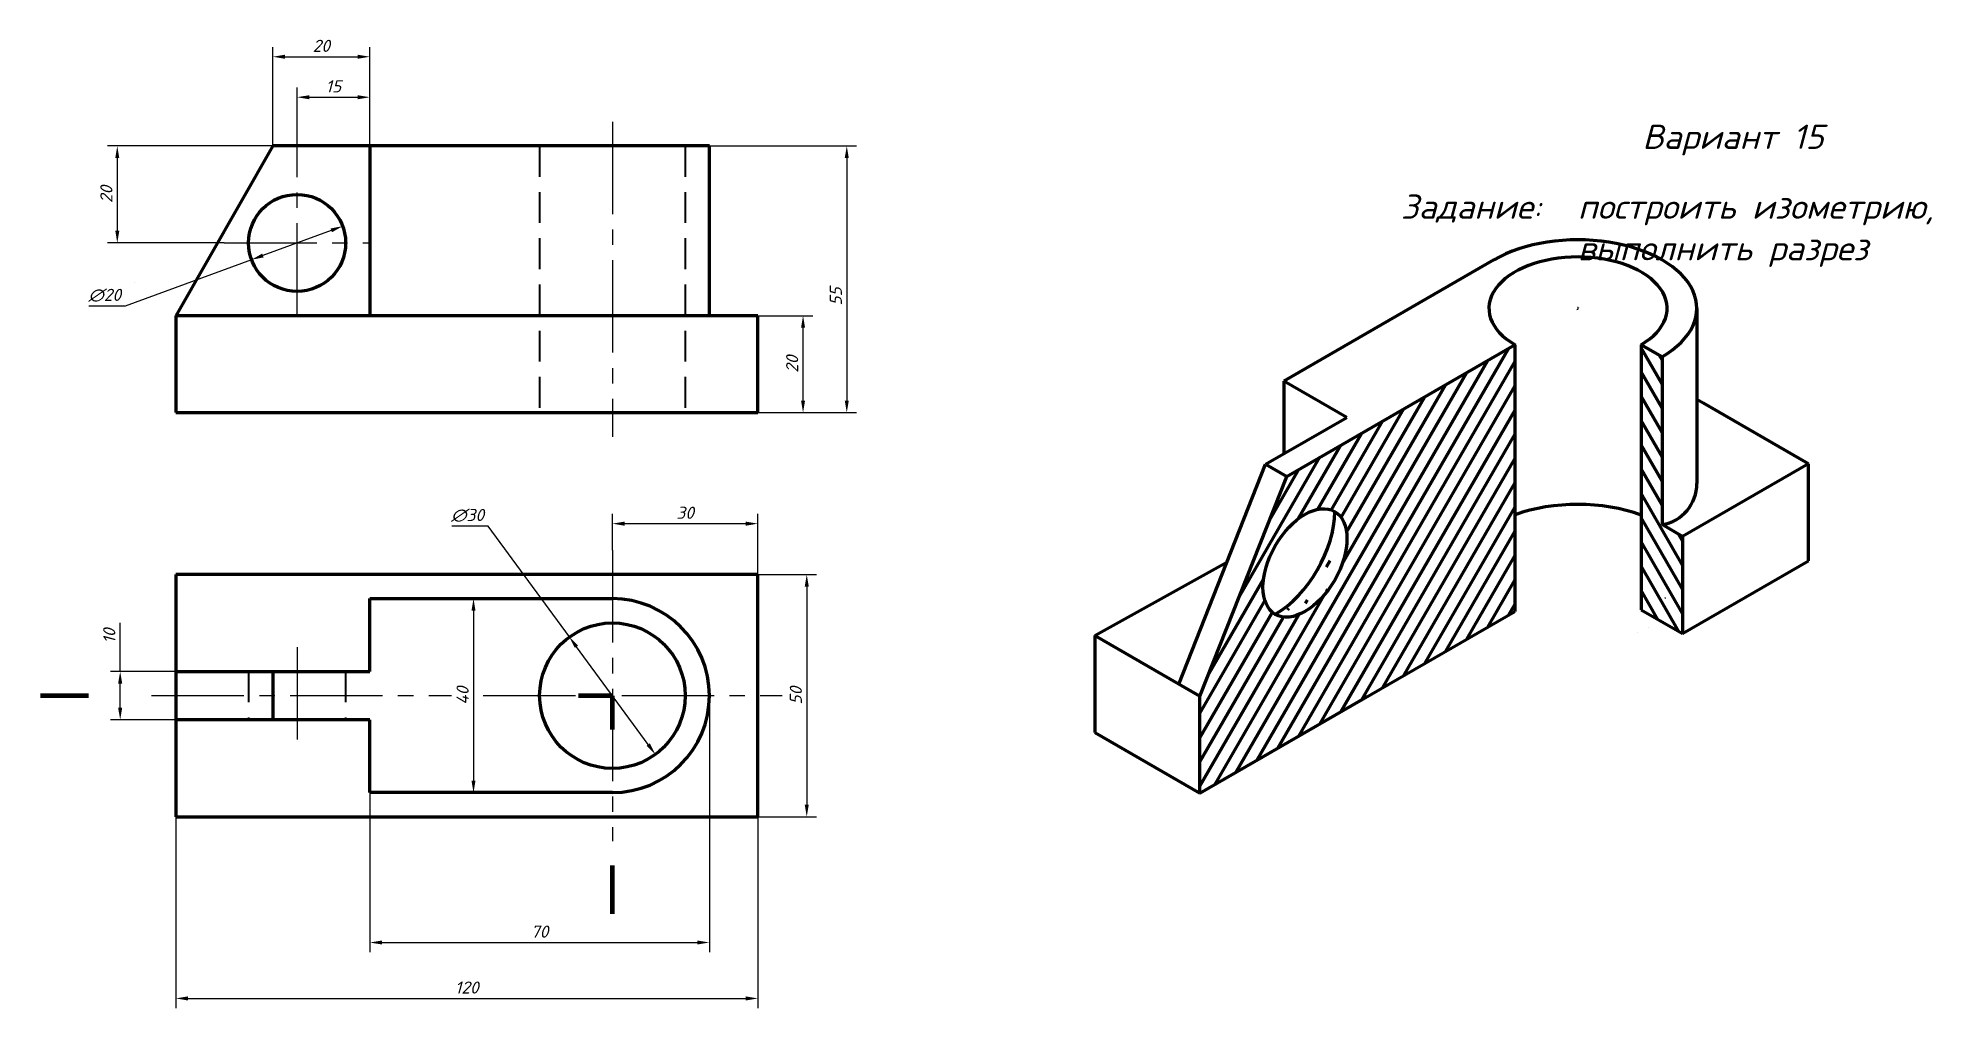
# Model space of a CAD drawing. Header units: millimetres. Extents: x 21 to 411, y 60 to 260.
import ezdxf

# ---------------------------------------------------------------- set-up
doc = ezdxf.new("R2010")
doc.units = ezdxf.units.MM
doc.linetypes.add('CENTER2', pattern=[28.575, 19.05, -3.175, 3.175, -3.175])
doc.linetypes.add('DASHED2', pattern=[9.525, 6.35, -3.175])
for name, color, linetype, lineweight in [('HIDE', 4, 'DASHED2', 40), ('OSI', 2, 'CENTER2', 30), ('osn', 3, 'Continuous', 80), ('razm', 6, 'Continuous', 30), ('tonk', 1, 'Continuous', 30)]:
    doc.layers.add(name, color=color, linetype=linetype, lineweight=lineweight)
doc.styles.add('наклон', font='simplex.shx', dxfattribs={"oblique": 15})
doc.dimstyles.new('разм', dxfattribs={"dimtxt": 2.5, "dimasz": 2.5, "dimexe": 2, "dimexo": 0, "dimgap": 1, "dimtad": 1, "dimdec": 0, "dimtxsty": 'наклон', "dimcen": 2.5, "dimadec": 0, "dimazin": 0, "dimtfac": 1, "dimtdec": 0, "dimtmove": 0, "dimatfit": 2, "dimfxl": 1, "dimarcsym": 0})
doc.dimstyles.new('разм$3', dxfattribs={"dimtxt": 2.5, "dimasz": 2.5, "dimexe": 2, "dimexo": 0, "dimgap": 1, "dimtad": 1, "dimtoh": 1, "dimdec": 0, "dimtxsty": 'наклон', "dimcen": 2.5, "dimadec": 0, "dimazin": 0, "dimtfac": 1, "dimtdec": 0, "dimtmove": 0, "dimatfit": 2, "dimfxl": 1, "dimarcsym": 0})

# ---------------------------------------------------------------- blocks, each defined once
blk = doc.blocks.new('*D11')
at = {"layer": 'Defpoints', "color": 0, "transparency": 16777216}
for p in [(49.28, 99.71), (169.28, 99.71), (169.28, 62.27)]:
    blk.add_point(p, dxfattribs=at)
at = {"layer": 'razm', "color": 0, "lineweight": -2, "transparency": 16777216}
for p, q in [((49.28, 99.71), (49.28, 60.27)), ((169.28, 99.71), (169.28, 60.27)), ((51.78, 62.27), (166.78, 62.27))]:
    blk.add_line(p, q, dxfattribs=at)
at = {"layer": 'razm', "color": 0, "transparency": 16777216}
for points in [[(51.78, 62.69), (51.78, 61.85), (49.28, 62.27)], [(166.78, 62.69), (166.78, 61.85), (169.28, 62.27)]]:
    blk.add_solid(points, dxfattribs=at)
at = {"layer": 'razm', "color": 0, "transparency": 16777216, "insert": (109.28, 64.52), "char_height": 2.5, "attachment_point": 5, "style": 'наклон'}
blk.add_mtext('120', dxfattribs=at)
blk = doc.blocks.new('*D12')
at = {"layer": 'Defpoints', "color": 0, "transparency": 16777216}
for p in [(169.28, 160.18), (139.28, 154.71), (169.28, 149.71)]:
    blk.add_point(p, dxfattribs=at)
at = {"layer": 'razm', "color": 0, "lineweight": -2, "transparency": 16777216}
for p, q in [((139.28, 154.71), (139.28, 162.18)), ((141.78, 160.18), (166.78, 160.18)), ((169.28, 149.71), (169.28, 162.18))]:
    blk.add_line(p, q, dxfattribs=at)
at = {"layer": 'razm', "color": 0, "transparency": 16777216}
for points in [[(141.78, 160.6), (141.78, 159.76), (139.28, 160.18)], [(166.78, 160.6), (166.78, 159.76), (169.28, 160.18)]]:
    blk.add_solid(points, dxfattribs=at)
at = {"layer": 'razm', "color": 0, "transparency": 16777216, "insert": (154.28, 162.43), "char_height": 2.5, "attachment_point": 5, "style": 'наклон'}
blk.add_mtext('30', dxfattribs=at)
blk = doc.blocks.new('*D5')
at = {"layer": 'Defpoints', "color": 0, "transparency": 16777216}
for p in [(169.28, 149.71), (169.28, 99.71), (179.35, 99.71)]:
    blk.add_point(p, dxfattribs=at)
at = {"layer": 'razm', "color": 0, "lineweight": -2, "transparency": 16777216}
for p, q in [((169.28, 149.71), (181.35, 149.71)), ((179.35, 147.21), (179.35, 102.21)), ((169.28, 99.71), (181.35, 99.71))]:
    blk.add_line(p, q, dxfattribs=at)
at = {"layer": 'razm', "color": 0, "transparency": 16777216}
for points in [[(178.93, 147.21), (179.77, 147.21), (179.35, 149.71)], [(178.93, 102.21), (179.77, 102.21), (179.35, 99.71)]]:
    blk.add_solid(points, dxfattribs=at)
at = {"layer": 'razm', "color": 0, "transparency": 16777216, "insert": (177.1, 124.71), "char_height": 2.5, "attachment_point": 5, "rotation": 90, "style": 'наклон'}
blk.add_mtext('50', dxfattribs=at)
blk = doc.blocks.new('*D13')
at = {"layer": 'Defpoints', "color": 0, "transparency": 16777216}
for p in [(83.66, 221.52), (64.89, 214.61)]:
    blk.add_point(p, dxfattribs=at)
at = {"layer": 'razm', "color": 0, "lineweight": -2, "transparency": 16777216}
for p, q in [((81.31, 220.66), (67.24, 215.48)), ((64.89, 214.61), (38.87, 205.03)), ((38.87, 205.03), (31.38, 205.03))]:
    blk.add_line(p, q, dxfattribs=at)
at = {"layer": 'razm', "color": 0, "transparency": 16777216}
for points in [[(81.17, 221.05), (81.46, 220.27), (83.66, 221.52)], [(67.09, 215.87), (67.38, 215.08), (64.89, 214.61)]]:
    blk.add_solid(points, dxfattribs=at)
at = {"layer": 'razm', "color": 0, "transparency": 16777216, "insert": (34.63, 207.28), "char_height": 2.5, "attachment_point": 5, "style": 'наклон'}
blk.add_mtext('∅20', dxfattribs=at)
blk = doc.blocks.new('*D14')
at = {"layer": 'Defpoints', "color": 0, "transparency": 16777216}
for p in [(130.41, 136.81), (148.14, 112.61)]:
    blk.add_point(p, dxfattribs=at)
at = {"layer": 'razm', "color": 0, "lineweight": -2, "transparency": 16777216}
for p, q in [((113.69, 159.64), (106.19, 159.64)), ((130.41, 136.81), (113.69, 159.64)), ((146.66, 114.63), (131.89, 134.8))]:
    blk.add_line(p, q, dxfattribs=at)
at = {"layer": 'razm', "color": 0, "transparency": 16777216}
for points in [[(132.22, 135.04), (131.55, 134.55), (130.41, 136.81)], [(147, 114.88), (146.33, 114.38), (148.14, 112.61)]]:
    blk.add_solid(points, dxfattribs=at)
at = {"layer": 'razm', "color": 0, "transparency": 16777216, "insert": (109.44, 161.89), "char_height": 2.5, "attachment_point": 5, "style": 'наклон'}
blk.add_mtext('∅30', dxfattribs=at)
blk = doc.blocks.new('*D2')
at = {"layer": 'Defpoints', "color": 0, "transparency": 16777216}
for p in [(110.65, 144.71), (110.65, 104.71), (110.65, 104.71)]:
    blk.add_point(p, dxfattribs=at)
at = {"layer": 'razm', "color": 0, "lineweight": -2, "transparency": 16777216}
for p, q in [((110.65, 144.71), (108.65, 144.71)), ((110.65, 142.21), (110.65, 107.21)), ((110.65, 104.71), (108.65, 104.71))]:
    blk.add_line(p, q, dxfattribs=at)
at = {"layer": 'razm', "color": 0, "transparency": 16777216}
for points in [[(110.23, 142.21), (111.07, 142.21), (110.65, 144.71)], [(110.23, 107.21), (111.07, 107.21), (110.65, 104.71)]]:
    blk.add_solid(points, dxfattribs=at)
at = {"layer": 'razm', "color": 0, "transparency": 16777216, "insert": (108.4, 124.71), "char_height": 2.5, "attachment_point": 5, "rotation": 90, "style": 'наклон'}
blk.add_mtext('40', dxfattribs=at)
blk = doc.blocks.new('*D6')
at = {"layer": 'Defpoints', "color": 0, "transparency": 16777216}
for p in [(69.28, 238.07), (37.21, 218.07), (59.28, 218.07)]:
    blk.add_point(p, dxfattribs=at)
at = {"layer": 'razm', "color": 0, "lineweight": -2, "transparency": 16777216}
for p, q in [((69.28, 238.07), (35.21, 238.07)), ((37.21, 235.57), (37.21, 220.57)), ((59.28, 218.07), (35.21, 218.07))]:
    blk.add_line(p, q, dxfattribs=at)
at = {"layer": 'razm', "color": 0, "transparency": 16777216}
for points in [[(36.8, 235.57), (37.63, 235.57), (37.21, 238.07)], [(36.8, 220.57), (37.63, 220.57), (37.21, 218.07)]]:
    blk.add_solid(points, dxfattribs=at)
at = {"layer": 'razm', "color": 0, "transparency": 16777216, "insert": (34.96, 228.07), "char_height": 2.5, "attachment_point": 5, "rotation": 90, "style": 'наклон'}
blk.add_mtext('20', dxfattribs=at)
blk = doc.blocks.new('*D3')
at = {"layer": 'Defpoints', "color": 0, "transparency": 16777216}
for p in [(49.28, 129.71), (37.81, 119.71), (49.28, 119.71)]:
    blk.add_point(p, dxfattribs=at)
at = {"layer": 'razm', "color": 0, "lineweight": -2, "transparency": 16777216}
for p, q in [((37.81, 129.71), (37.81, 139.75)), ((49.28, 129.71), (35.81, 129.71)), ((37.81, 122.21), (37.81, 127.21)), ((49.28, 119.71), (35.81, 119.71))]:
    blk.add_line(p, q, dxfattribs=at)
at = {"layer": 'razm', "color": 0, "transparency": 16777216}
for points in [[(37.39, 127.21), (38.22, 127.21), (37.81, 129.71)], [(37.39, 122.21), (38.22, 122.21), (37.81, 119.71)]]:
    blk.add_solid(points, dxfattribs=at)
at = {"layer": 'razm', "color": 0, "transparency": 16777216, "insert": (35.56, 137.02), "char_height": 2.5, "attachment_point": 5, "rotation": 90, "style": 'наклон'}
blk.add_mtext('10', dxfattribs=at)
blk = doc.blocks.new('*D7')
at = {"layer": 'Defpoints', "color": 0, "transparency": 16777216}
for p in [(159.28, 124.71), (89.28, 104.71), (159.28, 73.8)]:
    blk.add_point(p, dxfattribs=at)
at = {"layer": 'razm', "color": 0, "lineweight": -2, "transparency": 16777216}
for p, q in [((159.28, 124.71), (159.28, 71.8)), ((89.28, 104.71), (89.28, 71.8)), ((91.78, 73.8), (156.78, 73.8))]:
    blk.add_line(p, q, dxfattribs=at)
at = {"layer": 'razm', "color": 0, "transparency": 16777216}
for points in [[(91.78, 74.22), (91.78, 73.39), (89.28, 73.8)], [(156.78, 74.22), (156.78, 73.39), (159.28, 73.8)]]:
    blk.add_solid(points, dxfattribs=at)
at = {"layer": 'razm', "color": 0, "transparency": 16777216, "insert": (124.28, 76.05), "char_height": 2.5, "attachment_point": 5, "style": 'наклон'}
blk.add_mtext('70', dxfattribs=at)
blk = doc.blocks.new('*D8')
at = {"layer": 'Defpoints', "color": 0, "transparency": 16777216}
for p in [(159.28, 238.07), (169.28, 183.07), (187.6, 183.07)]:
    blk.add_point(p, dxfattribs=at)
at = {"layer": 'razm', "color": 0, "lineweight": -2, "transparency": 16777216}
for p, q in [((159.28, 238.07), (189.6, 238.07)), ((187.6, 235.57), (187.6, 185.57)), ((169.28, 183.07), (189.6, 183.07))]:
    blk.add_line(p, q, dxfattribs=at)
at = {"layer": 'razm', "color": 0, "transparency": 16777216}
for points in [[(187.18, 235.57), (188.02, 235.57), (187.6, 238.07)], [(187.18, 185.57), (188.02, 185.57), (187.6, 183.07)]]:
    blk.add_solid(points, dxfattribs=at)
at = {"layer": 'razm', "color": 0, "transparency": 16777216, "insert": (185.35, 207.04), "char_height": 2.5, "attachment_point": 5, "rotation": 90, "style": 'наклон'}
blk.add_mtext('55', dxfattribs=at)
blk = doc.blocks.new('*D9')
at = {"layer": 'Defpoints', "color": 0, "transparency": 16777216}
for p in [(169.28, 203.07), (178.59, 203.07), (169.28, 183.07)]:
    blk.add_point(p, dxfattribs=at)
at = {"layer": 'razm', "color": 0, "lineweight": -2, "transparency": 16777216}
for p, q in [((169.28, 203.07), (180.59, 203.07)), ((178.59, 185.57), (178.59, 200.57)), ((169.28, 183.07), (180.59, 183.07))]:
    blk.add_line(p, q, dxfattribs=at)
at = {"layer": 'razm', "color": 0, "transparency": 16777216}
for points in [[(178.17, 200.57), (179.01, 200.57), (178.59, 203.07)], [(178.17, 185.57), (179.01, 185.57), (178.59, 183.07)]]:
    blk.add_solid(points, dxfattribs=at)
at = {"layer": 'razm', "color": 0, "transparency": 16777216, "insert": (176.34, 193.07), "char_height": 2.5, "attachment_point": 5, "rotation": 90, "style": 'наклон'}
blk.add_mtext('20', dxfattribs=at)
blk = doc.blocks.new('*D10')
at = {"layer": 'Defpoints', "color": 0, "transparency": 16777216}
for p in [(89.28, 248.12), (89.28, 238.07), (74.28, 233.07)]:
    blk.add_point(p, dxfattribs=at)
at = {"layer": 'razm', "color": 0, "lineweight": -2, "transparency": 16777216}
for p, q in [((74.28, 233.07), (74.28, 250.12)), ((89.28, 238.07), (89.28, 250.12)), ((76.78, 248.12), (86.78, 248.12))]:
    blk.add_line(p, q, dxfattribs=at)
at = {"layer": 'razm', "color": 0, "transparency": 16777216}
for points in [[(76.78, 248.53), (76.78, 247.7), (74.28, 248.12)], [(86.78, 248.53), (86.78, 247.7), (89.28, 248.12)]]:
    blk.add_solid(points, dxfattribs=at)
at = {"layer": 'razm', "color": 0, "transparency": 16777216, "insert": (81.78, 250.37), "char_height": 2.5, "attachment_point": 5, "style": 'наклон'}
blk.add_mtext('15', dxfattribs=at)
blk = doc.blocks.new('*D4')
at = {"layer": 'Defpoints', "color": 0, "transparency": 16777216}
for p in [(89.28, 256.47), (69.28, 238.07), (89.28, 238.07)]:
    blk.add_point(p, dxfattribs=at)
at = {"layer": 'razm', "color": 0, "lineweight": -2, "transparency": 16777216}
for p, q in [((69.28, 238.07), (69.28, 258.47)), ((89.28, 238.07), (89.28, 258.47)), ((71.78, 256.47), (86.78, 256.47))]:
    blk.add_line(p, q, dxfattribs=at)
at = {"layer": 'razm', "color": 0, "transparency": 16777216}
for points in [[(71.78, 256.88), (71.78, 256.05), (69.28, 256.47)], [(86.78, 256.88), (86.78, 256.05), (89.28, 256.47)]]:
    blk.add_solid(points, dxfattribs=at)
at = {"layer": 'razm', "color": 0, "transparency": 16777216, "insert": (79.28, 258.72), "char_height": 2.5, "attachment_point": 5, "style": 'наклон'}
blk.add_mtext('20', dxfattribs=at)

msp = doc.modelspace()

# ---------------------------------------------------------------- hatches: boundary and pattern name
at = {"layer": 'osn'}
h = msp.add_hatch(dxfattribs=at)
h.set_pattern_fill('_USER', color=1, scale=2.5, angle=60, pattern_type=0)
h.set_pattern_definition([(60, (0, 0), (-2.165064, 1.25), [])])
edge = h.paths.add_edge_path()
edge.add_line((325.36, 197.08), (278.31, 169.92))
edge.add_line((278.31, 169.92), (260.41, 124.58))
edge.add_line((260.41, 124.58), (260.41, 104.58))
edge.add_line((260.41, 104.58), (300.46, 127.71))
edge.add_line((300.46, 127.71), (285.59, 144.99))
edge.add_ellipse((282.06, 152.08), major_axis=(-6.12, -10.61), ratio=0.57735, start_angle=359.8894, end_angle=429.0842, ccw=False)
edge.add_ellipse((282.06, 152.08), major_axis=(-6.12, -10.61), ratio=0.57735, start_angle=179.8885, end_angle=359.8894, ccw=False)
edge.add_ellipse((282.06, 152.08), major_axis=(-6.12, -10.61), ratio=0.57735, start_angle=69.0842, end_angle=179.8885, ccw=False)
edge.add_line((285.59, 144.99), (300.46, 127.71))
edge.add_line((300.46, 127.71), (325.36, 142.08))
edge.add_line((325.36, 142.08), (325.36, 197.08))
h = msp.add_hatch(dxfattribs=at)
h.set_pattern_fill('_USER', color=1, scale=2.5, angle=300, pattern_type=0)
h.set_pattern_definition([(300, (0, 0), (2.165064, 1.25), [])])
edge = h.paths.add_edge_path()
edge.add_line((355.67, 194.58), (351.34, 197.08))
edge.add_line((351.34, 197.08), (351.34, 142.44))
edge.add_line((351.34, 142.44), (355.57, 140))
edge.add_ellipse((338.25, 150), major_axis=(-24.49, 0), ratio=0.57735, start_angle=135, end_angle=135.3274)
edge.add_line((355.67, 140.05), (355.67, 139.94))
edge.add_line((355.67, 139.94), (359.9, 137.5))
edge.add_line((359.9, 137.5), (359.9, 157.5))
edge.add_line((359.9, 157.5), (355.67, 159.98))
edge.add_line((355.67, 159.98), (355.67, 194.58))

# ---------------------------------------------------------------- linework, layer by layer
at = {"layer": 'HIDE'}
for p, q in [((124.28, 238.07), (124.28, 183.07)), ((154.28, 238.07), (154.28, 183.07)), ((64.28, 129.71), (64.28, 119.71)), ((84.28, 129.71), (84.28, 119.71))]:
    msp.add_line(p, q, dxfattribs=at)
at = {"layer": 'OSI'}
for p, q in [((139.28, 243.07), (139.28, 178.07)), ((74.28, 203.07), (74.28, 233.07)), ((59.28, 218.07), (89.28, 218.07)), ((139.28, 154.71), (139.28, 94.71)), ((74.28, 134.71), (74.28, 114.71)), ((44.28, 124.71), (106.1, 124.71)), ((112.62, 124.71), (174.28, 124.71))]:
    msp.add_line(p, q, dxfattribs=at)
at = {"layer": 'osn'}
for p, q in [((69.28, 238.07), (49.28, 203.07)), ((89.28, 238.07), (69.28, 238.07)), ((159.28, 238.07), (89.28, 238.07)), ((89.28, 238.07), (89.28, 203.07)), ((159.28, 203.07), (159.28, 238.07)), ((321.03, 214.58), (277.73, 189.58)), ((40.84, 209.81), (40.84, 209.81)), ((169.28, 203.07), (49.28, 203.07)), ((49.28, 203.07), (49.28, 183.07)), ((169.28, 183.07), (169.28, 203.07)), ((338.35, 204.58), (338.25, 204.53)), ((338.25, 204.53), (338.3, 204.5)), ((362.85, 204.58), (362.85, 168.46)), ((278.31, 169.92), (325.36, 197.08)), ((325.36, 197.08), (325.36, 142.08)), ((355.67, 194.58), (351.34, 197.08)), ((351.34, 197.08), (355.67, 194.58)), ((351.34, 197.08), (351.34, 142.44)), ((355.67, 194.58), (355.67, 159.98)), ((290.71, 182.09), (277.73, 189.58)), ((277.73, 189.58), (277.73, 174.63)), ((385.88, 172.5), (362.85, 185.8)), ((385.88, 172.5), (364.23, 185)), ((49.28, 183.07), (169.28, 183.07)), ((273.92, 172.44), (290.71, 182.09)), ((256.08, 127.08), (273.92, 172.44)), ((273.92, 172.44), (278.31, 169.92)), ((385.88, 172.5), (359.9, 157.5)), ((385.88, 152.5), (385.88, 172.5)), ((260.41, 124.58), (278.31, 169.92)), ((359.9, 157.5), (355.67, 159.98)), ((359.9, 157.5), (359.9, 137.5)), ((359.9, 137.5), (385.88, 152.5)), ((169.28, 149.71), (49.28, 149.71)), ((49.28, 149.71), (49.28, 99.71)), ((169.28, 99.71), (169.28, 149.71)), ((238.76, 137.08), (265.96, 152.22)), ((89.28, 144.71), (139.28, 144.71)), ((89.28, 129.71), (89.28, 144.71)), ((260.41, 104.58), (325.36, 142.08)), ((260.41, 104.58), (325.36, 142.08)), ((351.34, 142.44), (359.9, 137.5)), ((238.76, 137.08), (260.41, 124.58)), ((238.76, 137.08), (238.76, 117.08)), ((355.67, 140.05), (355.67, 139.94)), ((49.28, 129.71), (89.28, 129.71)), ((69.28, 129.71), (69.28, 119.71)), ((260.41, 124.58), (256.08, 127.08)), ((159.28, 124.71), (159.28, 124.71)), ((260.41, 104.58), (260.41, 124.58)), ((260.41, 104.58), (295.05, 124.58)), ((260.41, 104.58), (295.05, 124.58)), ((89.28, 119.71), (49.28, 119.71)), ((89.28, 104.71), (89.28, 119.71)), ((238.76, 117.08), (260.41, 104.58)), ((139.28, 104.71), (89.28, 104.71)), ((49.28, 99.71), (169.28, 99.71)), ((139.28, 89.71), (139.28, 79.71))]:
    msp.add_line(p, q, dxfattribs=at)
at = {"layer": 'osn', "const_width": 1}
for points in [[(21.34, 124.71), (31.34, 124.71)], [(139.28, 124.71), (132.28, 124.71)], [(139.28, 117.71), (139.28, 124.71)], [(139.28, 79.71), (139.28, 89.71)]]:
    msp.add_lwpolyline(points, dxfattribs=at)
at = {"layer": 'osn'}
for centre, radius in [((74.28, 218.07), 10), ((139.28, 124.71), 15)]:
    msp.add_circle(centre, radius, dxfattribs=at)
for centre, radius, start, end in [((354.34, 168.38), 8.51, 279.0069, 0.5403), ((139.28, 124.71), 20, 0, 90), ((139.28, 124.71), 20, 270, 0)]:
    msp.add_arc(centre, radius, start, end, dxfattribs=at)
for centre, major_axis, start_param, end_param in [((338.35, 204.58), (-24.49, 0), 2.356194, 5.497787), ((338.35, 204.58), (-18.37, 0), 2.356194, 7.068583), ((338.25, 150), (-24.49, 0), 4.14864, 5.266634), ((275.95, 155.64), (-8.66, -15), 7.066649, 8.637438), ((338.35, 154.58), (-24.49, 0), 8.673507, 8.674491), ((338.25, 150), (-24.49, 0), 2.356194, 2.361908)]:
    msp.add_ellipse(centre, major_axis=major_axis, ratio=0.57735, start_param=start_param, end_param=end_param, dxfattribs=at)
msp.add_ellipse((282.06, 152.08), major_axis=(-6.12, -10.61), ratio=0.57735, dxfattribs=at)

# ---------------------------------------------------------------- texts
at = {"layer": 'tonk', "style": 'наклон', "oblique": 15}
for s, p in [('Вариант 15', (351.62, 237.46)), ('Задание: ', (301.81, 223.05)), ('построить изометрию,', (338.31, 223.05)), ('выполнить разрез', (338.31, 214.48))]:
    msp.add_text(s, height=5, dxfattribs=at).set_placement(p)

# ---------------------------------------------------------------- dimensions: what is measured, and where the dimension line sits
at = {"layer": 'razm'}
for base, p1, p2, picture, middle in [((89.28, 256.47), (69.28, 238.07), (89.28, 238.07), '*D4', (79.28, 258.72)), ((89.28, 248.12), (74.28, 233.07), (89.28, 238.07), '*D10', (81.78, 250.37)), ((169.28, 160.18), (139.28, 154.71), (169.28, 149.71), '*D12', (154.28, 162.43)), ((159.28, 73.8), (89.28, 104.71), (159.28, 124.71), '*D7', (124.28, 76.05))]:
    dim = msp.add_linear_dim(base=base, p1=p1, p2=p2, dimstyle='разм', dxfattribs=at)
    dim.commit()
    dim.dimension.update_dxf_attribs({"geometry": picture, "text_midpoint": middle})
for base, p1, p2, picture, middle in [((37.21, 218.07), (69.28, 238.07), (59.28, 218.07), '*D6', (34.96, 228.07)), ((178.59, 203.07), (169.28, 183.07), (169.28, 203.07), '*D9', (176.34, 193.07)), ((179.35, 99.71), (169.28, 149.71), (169.28, 99.71), '*D5', (177.1, 124.71))]:
    dim = msp.add_linear_dim(base=base, p1=p1, p2=p2, angle=90, dimstyle='разм', dxfattribs=at)
    dim.commit()
    dim.dimension.update_dxf_attribs({"geometry": picture, "text_midpoint": middle})
for base, p1, p2, picture, middle in [((187.6, 183.07), (159.28, 238.07), (169.28, 183.07), '*D8', (187.6, 207.04)), ((110.65, 104.71), (110.65, 144.71), (110.65, 104.71), '*D2', (110.65, 124.71)), ((37.81, 119.71), (49.28, 129.71), (49.28, 119.71), '*D3', (37.81, 137.02))]:
    dim = msp.add_linear_dim(base=base, p1=p1, p2=p2, angle=90, dimstyle='разм', dxfattribs=at)
    dim.commit()
    dim.dimension.update_dxf_attribs({"geometry": picture, "text_midpoint": middle, "dimtype": 160})
for p1, p2, picture, middle in [((83.66, 221.52), (64.89, 214.61), '*D13', (34.63, 205.03)), ((148.14, 112.61), (130.41, 136.81), '*D14', (109.44, 159.64))]:
    dim = msp.add_diameter_dim_2p(p1=p1, p2=p2, dimstyle='разм$3', dxfattribs=at)
    dim.commit()
    dim.dimension.update_dxf_attribs({"geometry": picture, "text_midpoint": middle, "dimtype": 163})
dim = msp.add_linear_dim(base=(169.28, 62.27), p1=(49.28, 99.71), p2=(169.28, 99.71), dimstyle='разм', dxfattribs=at)
dim.commit()
dim.dimension.update_dxf_attribs({"geometry": '*D11', "text_midpoint": (109.28, 62.27), "dimtype": 160})

doc.saveas('drawing.dxf')
